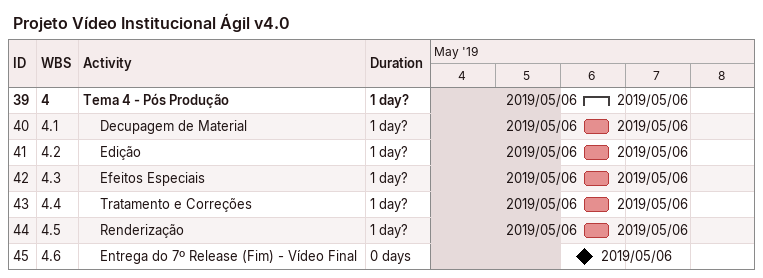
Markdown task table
Projeto Vídeo Institucional Ágil v4.0

| ID | WBS | Task | Duration | Start | Finish |
|---|---|---|---|---|---|
| 39 | 4 | **Tema 4 - Pós Produção** | 1d? | 2019-05-06 | 2019-05-06 |
| 40 | 4.1 | Decupagem de Material | 1d? | 2019-05-06 | 2019-05-06 |
| 41 | 4.2 | Edição | 1d? | 2019-05-06 | 2019-05-06 |
| 42 | 4.3 | Efeitos Especiais | 1d? | 2019-05-06 | 2019-05-06 |
| 43 | 4.4 | Tratamento e Correções | 1d? | 2019-05-06 | 2019-05-06 |
| 44 | 4.5 | Renderização | 1d? | 2019-05-06 | 2019-05-06 |
| 45 | 4.6 | Entrega do 7º Release (Fim) - Vídeo Final | 0d | 2019-05-06 | 2019-05-06 |
